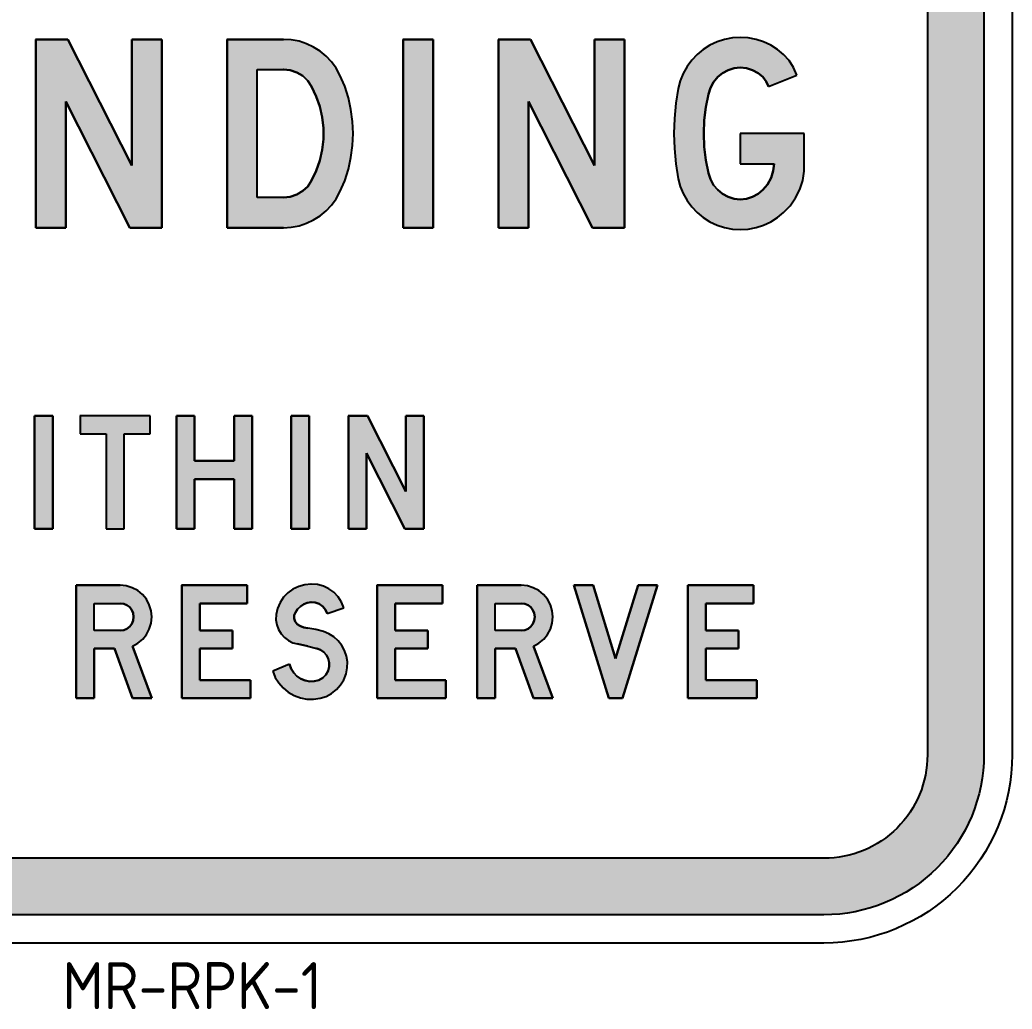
# Model space of a CAD drawing. Extents: x 204.8 to 294.8, y 151.8 to 245.3.
# Drawn here: x 242.1 to 294.8, y 151.8 to 204.3 of the extents above; entities that cross this region are included whole.
import ezdxf

# ---------------------------------------------------------------- set-up
doc = ezdxf.new("R2010")
doc.units = 0
doc.header["$MEASUREMENT"] = 0
doc.linetypes.add('CENTERX2', pattern=[101.6, 63.5, -12.7, 12.7, -12.7])
doc.layers.get('0').update_dxf_attribs({"linetype": 'CONTINUOUS'})
doc.layers.get('DEFPOINTS').update_dxf_attribs({"linetype": 'CONTINUOUS'})
for name, color, linetype in [('L25', 1, 'CONTINUOUS'), ('L35', 3, 'CONTINUOUS'), ('TBLK25', 1, 'CONTINUOUS')]:
    doc.layers.add(name, color=color, linetype=linetype)
doc.styles.add('ISO', font='iso.shx')

msp = doc.modelspace()

# ---------------------------------------------------------------- hatches: boundary and pattern name
at = {"layer": 'TBLK25', "linetype": 'CENTERX2'}
h = msp.add_hatch(color=256, dxfattribs=at)
edge = h.paths.add_edge_path(flags=16)
edge.add_line((209.346, 165.268), (209.346, 235.268))
edge.add_arc((214.846, 235.268), 5.5, 90, 180, ccw=False)
edge.add_line((214.846, 240.768), (284.846, 240.768))
edge.add_arc((284.846, 235.268), 5.5, 0, 90, ccw=False)
edge.add_line((290.346, 235.268), (290.346, 165.268))
edge.add_arc((284.846, 165.268), 5.5, -90, 0, ccw=False)
edge.add_line((284.846, 159.768), (214.846, 159.768))
edge.add_arc((214.846, 165.268), 5.5, 180, 270, ccw=False)
edge = h.paths.add_edge_path()
edge.add_line((206.346, 165.268), (206.346, 235.268))
edge.add_arc((214.846, 235.268), 8.5, 90, 180, ccw=False)
edge.add_line((214.846, 243.768), (284.846, 243.768))
edge.add_arc((284.846, 235.268), 8.5, 0, 90, ccw=False)
edge.add_line((293.346, 235.268), (293.346, 165.268))
edge.add_arc((284.846, 165.268), 8.5, -90, 0, ccw=False)
edge.add_line((284.846, 156.768), (214.846, 156.768))
edge.add_arc((214.846, 165.268), 8.5, 180, 270, ccw=False)
h = msp.add_hatch(color=256, dxfattribs=at)
h.paths.add_polyline_path([(236.983, 203.27), (235.383, 203.27), (231.991, 193.269), (233.687, 193.269), (234.636, 196.072), (237.73, 196.072), (238.679, 193.269), (240.384, 193.269)])
h.paths.add_polyline_path([(237.185, 197.672), (237.176, 197.672), (235.181, 197.672), (236.183, 200.669)], flags=16)
h.paths.add_polyline_path([(244.69, 203.27), (242.985, 203.27), (242.985, 193.269), (244.585, 193.269), (244.585, 199.974), (247.986, 193.269), (249.682, 193.269), (249.682, 203.27), (248.083, 203.27), (248.083, 196.573)])
h.paths.add_polyline_path([(259.727, 196.995), (259.815, 197.628), (259.841, 198.269), (259.815, 198.911), (259.727, 199.552), (259.587, 200.176), (259.393, 200.783), (259.138, 201.372), (258.936, 201.741), (258.69, 202.075), (258.409, 202.373), (258.084, 202.646), (257.732, 202.866), (257.363, 203.041), (256.968, 203.173), (256.555, 203.244), (256.142, 203.27), (253.145, 203.27), (253.145, 193.269), (256.142, 193.269), (256.555, 193.295), (256.968, 193.374), (257.363, 193.506), (257.732, 193.682), (258.084, 193.901), (258.409, 194.165), (258.69, 194.473), (258.936, 194.807), (259.138, 195.176), (259.393, 195.765), (259.587, 196.371)])
h.paths.add_polyline_path([(254.744, 201.67), (256.142, 201.67), (256.502, 201.635), (256.853, 201.512), (257.161, 201.328), (257.433, 201.073), (257.636, 200.774), (257.882, 200.247), (258.075, 199.702), (258.198, 199.139), (258.26, 198.559), (258.26, 197.979), (258.198, 197.408), (258.075, 196.846), (257.882, 196.292), (257.636, 195.773), (257.433, 195.466), (257.161, 195.22), (256.853, 195.026), (256.502, 194.912), (256.142, 194.868), (254.744, 194.868)], flags=16)
h.paths.add_polyline_path([(264.095, 203.27), (262.496, 203.27), (262.496, 193.269), (264.095, 193.269)])
h.paths.add_polyline_path([(269.157, 199.974), (272.55, 193.269), (274.254, 193.269), (274.254, 203.27), (272.655, 203.27), (272.655, 196.573), (269.254, 203.27), (267.558, 203.27), (267.558, 193.269), (269.157, 193.269)])
h.paths.add_polyline_path([(278.491, 197.566), (278.464, 198.269), (278.491, 198.981), (278.57, 199.675), (278.71, 200.37), (278.816, 200.704), (278.991, 201.003), (279.211, 201.275), (279.466, 201.486), (279.756, 201.644), (280.081, 201.741), (280.406, 201.776), (280.74, 201.741), (281.057, 201.644), (281.347, 201.486), (281.61, 201.275), (281.786, 201.038), (281.909, 200.774), (283.403, 201.372), (283.236, 201.776), (282.999, 202.145), (282.709, 202.47), (282.384, 202.743), (282.023, 202.962), (281.646, 203.138), (281.241, 203.27), (280.828, 203.349), (280.406, 203.375), (279.985, 203.349), (279.571, 203.27), (279.176, 203.138), (278.789, 202.962), (278.438, 202.743), (278.113, 202.47), (277.823, 202.171), (277.577, 201.829), (277.374, 201.468), (277.216, 201.073), (277.111, 200.669), (276.988, 199.878), (276.909, 199.078), (276.882, 198.269), (276.909, 197.47), (276.988, 196.67), (277.111, 195.87), (277.216, 195.466), (277.374, 195.079), (277.577, 194.71), (277.823, 194.376), (278.113, 194.068), (278.438, 193.805), (278.789, 193.585), (279.176, 193.409), (279.571, 193.277), (279.985, 193.198), (280.406, 193.172), (280.828, 193.198), (281.241, 193.277), (281.646, 193.409), (282.023, 193.585), (282.384, 193.805), (282.709, 194.068), (283.052, 194.438), (283.333, 194.851), (283.561, 195.299), (283.72, 195.782), (283.807, 196.274), (283.807, 198.269), (280.406, 198.269), (280.406, 196.67), (282.208, 196.67), (282.155, 196.283), (282.041, 195.914), (281.856, 195.571), (281.61, 195.272), (281.347, 195.062), (281.057, 194.903), (280.74, 194.807), (280.406, 194.772), (280.081, 194.807), (279.756, 194.903), (279.466, 195.062), (279.211, 195.272), (278.991, 195.536), (278.816, 195.844), (278.71, 196.169), (278.57, 196.863)])
h = msp.add_hatch(color=256, dxfattribs=at)
h.paths.add_polyline_path([(239.198, 183.276), (238.24, 183.276), (237.457, 179.972), (237.044, 183.276), (236.086, 183.276), (236.798, 177.274), (237.765, 177.274), (238.723, 181.176), (239.681, 177.274), (240.639, 177.274), (241.359, 183.276), (240.402, 183.276), (239.98, 179.972)])
h.paths.add_polyline_path([(243.882, 183.276), (242.924, 183.276), (242.924, 177.274), (243.882, 177.274)])
h.paths.add_polyline_path([(249.058, 183.276), (245.341, 183.276), (245.341, 182.31), (246.72, 182.31), (246.72, 177.274), (247.678, 177.274), (247.678, 182.31), (249.058, 182.31)])
h.paths.add_polyline_path([(254.481, 183.276), (253.523, 183.276), (253.523, 180.877), (251.422, 180.877), (251.422, 183.276), (250.464, 183.276), (250.464, 177.274), (251.422, 177.274), (251.422, 179.91), (253.523, 179.91), (253.523, 177.274), (254.481, 177.274)])
h.paths.add_polyline_path([(257.513, 183.276), (256.555, 183.276), (256.555, 177.274), (257.513, 177.274)])
h.paths.add_polyline_path([(260.606, 183.276), (259.587, 183.276), (259.587, 177.274), (260.545, 177.274), (260.545, 181.29), (262.583, 177.274), (263.603, 177.274), (263.603, 183.276), (262.645, 183.276), (262.645, 179.251)])
h = msp.add_hatch(color=256, dxfattribs=at)
h.paths.add_polyline_path([(248.408, 171.192), (248.663, 171.403), (248.865, 171.658), (249.014, 171.948), (249.111, 172.264), (249.146, 172.59), (249.111, 172.924), (249.014, 173.24), (248.865, 173.53), (248.654, 173.785), (248.399, 173.996), (248.109, 174.145), (247.793, 174.242), (247.467, 174.277), (247.459, 174.277), (245.13, 174.277), (245.13, 168.274), (246.088, 168.274), (246.088, 170.911), (247.16, 170.911), (248.127, 168.274), (249.146, 168.274), (248.127, 171.034)])
h.paths.add_polyline_path([(246.088, 171.878), (246.088, 173.31), (247.467, 173.31), (247.652, 173.293), (247.828, 173.222), (247.977, 173.108), (248.091, 172.959), (248.162, 172.783), (248.179, 172.59), (248.162, 172.405), (248.091, 172.229), (247.977, 172.08), (247.828, 171.966), (247.652, 171.895), (247.467, 171.878)], flags=16)
h.paths.add_polyline_path([(253.435, 171.878), (251.695, 171.878), (251.695, 173.31), (254.208, 173.31), (254.208, 174.277), (250.737, 174.277), (250.737, 168.274), (254.393, 168.274), (254.393, 169.232), (251.695, 169.232), (251.695, 170.911), (253.435, 170.911)])
h.paths.add_polyline_path([(259.051, 173.662), (258.822, 173.899), (258.558, 174.092), (258.26, 174.233), (257.943, 174.312), (257.609, 174.33), (257.275, 174.303), (256.95, 174.215), (256.643, 174.075), (256.37, 173.873), (256.142, 173.635), (255.957, 173.354), (255.825, 173.038), (255.755, 172.713), (255.737, 172.44), (255.781, 172.177), (255.878, 171.922), (256.01, 171.693), (256.194, 171.491), (256.414, 171.333), (256.643, 171.219), (256.889, 171.157), (257.433, 171.034), (257.908, 170.911), (258.11, 170.841), (258.286, 170.718), (258.427, 170.559), (258.523, 170.375), (258.567, 170.164), (258.567, 169.953), (258.506, 169.725), (258.391, 169.522), (258.224, 169.355), (258.014, 169.232), (257.785, 169.171), (257.539, 169.162), (257.293, 169.206), (257.064, 169.303), (256.853, 169.443), (256.686, 169.628), (256.555, 169.839), (256.467, 170.076), (255.57, 169.716), (255.702, 169.382), (255.887, 169.083), (256.124, 168.819), (256.396, 168.591), (256.704, 168.415), (257.038, 168.292), (257.381, 168.231), (257.741, 168.222), (258.093, 168.274), (258.4, 168.371), (258.699, 168.529), (258.954, 168.731), (259.174, 168.978), (259.349, 169.259), (259.464, 169.566), (259.525, 169.892), (259.534, 170.208), (259.481, 170.507), (259.384, 170.806), (259.235, 171.078), (259.051, 171.324), (258.813, 171.526), (258.558, 171.693), (258.268, 171.816), (257.855, 171.922), (257.433, 171.992), (257.214, 172.036), (257.012, 172.115), (256.871, 172.212), (256.766, 172.343), (256.713, 172.502), (256.713, 172.677), (256.774, 172.836), (256.889, 173.003), (257.038, 173.152), (257.214, 173.266), (257.407, 173.337), (257.609, 173.372), (257.829, 173.354), (258.04, 173.284), (258.224, 173.152), (258.365, 172.976), (258.453, 172.774), (259.349, 173.073), (259.226, 173.381)])
h.paths.add_polyline_path([(263.814, 171.878), (262.074, 171.878), (262.074, 173.31), (264.596, 173.31), (264.596, 174.277), (261.116, 174.277), (261.116, 168.274), (264.772, 168.274), (264.772, 169.232), (262.074, 169.232), (262.074, 170.911), (263.814, 170.911)])
h.paths.add_polyline_path([(269.711, 171.192), (269.966, 171.403), (270.168, 171.658), (270.326, 171.948), (270.414, 172.264), (270.449, 172.59), (270.414, 172.924), (270.326, 173.24), (270.168, 173.53), (269.957, 173.785), (269.702, 173.996), (269.412, 174.145), (269.096, 174.242), (268.771, 174.277), (268.762, 174.277), (266.433, 174.277), (266.433, 168.274), (267.391, 168.274), (267.391, 170.911), (268.472, 170.911), (269.43, 168.274), (270.449, 168.274), (269.43, 171.034)])
h.paths.add_polyline_path([(267.391, 171.878), (267.391, 173.31), (268.771, 173.31), (268.955, 173.293), (269.131, 173.222), (269.28, 173.108), (269.394, 172.959), (269.465, 172.783), (269.491, 172.59), (269.465, 172.405), (269.394, 172.229), (269.28, 172.08), (269.131, 171.966), (268.955, 171.895), (268.771, 171.878)], flags=16)
h.paths.add_polyline_path([(276.003, 174.277), (274.984, 174.277), (273.78, 170.375), (272.585, 174.277), (271.565, 174.277), (273.42, 168.274), (274.14, 168.274)])
h.paths.add_polyline_path([(280.318, 171.878), (278.578, 171.878), (278.578, 173.31), (281.101, 173.31), (281.101, 174.277), (277.62, 174.277), (277.62, 168.274), (281.276, 168.274), (281.276, 169.232), (278.578, 169.232), (278.578, 170.911), (280.318, 170.911)])

# ---------------------------------------------------------------- linework, layer by layer
at = {"color": 3}
for p, q in [((242.985, 203.27), (242.977, 203.27)), ((242.985, 203.27), (244.69, 203.27)), ((242.985, 193.269), (242.985, 203.27)), ((244.69, 203.27), (248.083, 196.573)), ((248.083, 196.573), (248.083, 203.27)), ((248.083, 203.27), (249.682, 203.27)), ((249.682, 203.27), (249.682, 193.269)), ((253.145, 203.27), (253.136, 203.27)), ((253.145, 203.27), (256.142, 203.27)), ((253.145, 193.269), (253.145, 203.27)), ((256.142, 203.27), (256.133, 203.27)), ((256.142, 203.27), (256.133, 203.27)), ((256.555, 203.244), (256.142, 203.27)), ((256.968, 203.173), (256.555, 203.244)), ((257.363, 203.041), (256.968, 203.173)), ((257.732, 202.866), (257.363, 203.041)), ((262.496, 203.27), (262.487, 203.27)), ((262.496, 203.27), (264.095, 203.27)), ((262.496, 193.269), (262.496, 203.27)), ((264.095, 203.27), (264.095, 193.269)), ((267.558, 203.27), (267.549, 203.27)), ((267.558, 203.27), (269.254, 203.27)), ((267.558, 193.269), (267.558, 203.27)), ((269.254, 203.27), (272.655, 196.573)), ((272.655, 196.573), (272.655, 203.27)), ((272.655, 203.27), (274.254, 203.27)), ((274.254, 203.27), (274.254, 193.269)), ((278.789, 202.962), (278.438, 202.743)), ((279.176, 203.138), (278.789, 202.962)), ((279.571, 203.27), (279.176, 203.138)), ((279.985, 203.349), (279.571, 203.27)), ((280.406, 203.375), (279.985, 203.349)), ((280.406, 203.375), (280.398, 203.375)), ((280.828, 203.349), (280.406, 203.375)), ((281.241, 203.27), (280.828, 203.349)), ((281.646, 203.138), (281.241, 203.27)), ((282.023, 202.962), (281.646, 203.138)), ((282.384, 202.743), (282.023, 202.962)), ((258.084, 202.646), (257.732, 202.866)), ((258.409, 202.373), (258.084, 202.646)), ((278.113, 202.47), (277.823, 202.171)), ((278.438, 202.743), (278.113, 202.47)), ((282.709, 202.47), (282.384, 202.743)), ((282.709, 202.47), (282.7, 202.47)), ((282.999, 202.145), (282.709, 202.47)), ((258.69, 202.075), (258.409, 202.373)), ((258.936, 201.741), (258.69, 202.075)), ((277.823, 202.171), (277.577, 201.829)), ((283.236, 201.776), (282.999, 202.145)), ((254.744, 201.67), (254.735, 201.67)), ((254.744, 201.67), (256.142, 201.67)), ((254.744, 194.868), (254.744, 201.67)), ((256.142, 201.67), (256.133, 201.67)), ((256.142, 201.67), (256.133, 201.67)), ((256.502, 201.635), (256.142, 201.67)), ((256.853, 201.512), (256.502, 201.635)), ((257.161, 201.328), (256.853, 201.512)), ((259.138, 201.372), (258.936, 201.741)), ((259.138, 201.372), (259.13, 201.372)), ((259.393, 200.783), (259.138, 201.372)), ((277.374, 201.468), (277.216, 201.073)), ((277.577, 201.829), (277.374, 201.468)), ((279.466, 201.486), (279.211, 201.275)), ((279.756, 201.644), (279.466, 201.486)), ((280.081, 201.741), (279.756, 201.644)), ((280.406, 201.776), (280.081, 201.741)), ((280.406, 201.776), (280.398, 201.776)), ((280.74, 201.741), (280.406, 201.776)), ((281.057, 201.644), (280.74, 201.741)), ((281.347, 201.486), (281.057, 201.644)), ((281.61, 201.275), (281.347, 201.486)), ((281.909, 200.774), (283.403, 201.372)), ((283.403, 201.372), (283.236, 201.776)), ((283.403, 201.372), (283.394, 201.372)), ((257.433, 201.073), (257.161, 201.328)), ((257.636, 200.774), (257.433, 201.073)), ((277.216, 201.073), (277.111, 200.669)), ((278.991, 201.003), (278.816, 200.704)), ((279.211, 201.275), (278.991, 201.003)), ((281.61, 201.275), (281.602, 201.275)), ((281.786, 201.038), (281.61, 201.275)), ((281.909, 200.774), (281.786, 201.038)), ((257.636, 200.774), (257.627, 200.774)), ((257.882, 200.247), (257.636, 200.774)), ((259.587, 200.176), (259.393, 200.783)), ((277.111, 200.669), (276.988, 199.878)), ((278.71, 200.37), (278.57, 199.675)), ((278.816, 200.704), (278.71, 200.37)), ((247.986, 193.269), (244.585, 199.974)), ((244.585, 199.974), (244.585, 193.269)), ((258.075, 199.702), (257.882, 200.247)), ((259.727, 199.552), (259.587, 200.176)), ((272.55, 193.269), (269.157, 199.974)), ((269.157, 199.974), (269.157, 193.269)), ((276.988, 199.878), (276.909, 199.078)), ((258.198, 199.139), (258.075, 199.702)), ((259.815, 198.911), (259.727, 199.552)), ((278.57, 199.675), (278.491, 198.981)), ((258.26, 198.559), (258.198, 199.139)), ((259.841, 198.269), (259.815, 198.911)), ((276.909, 199.078), (276.882, 198.269)), ((278.491, 198.981), (278.464, 198.269)), ((258.26, 197.979), (258.26, 198.559)), ((259.815, 197.628), (259.841, 198.269)), ((276.882, 198.269), (276.909, 197.47)), ((278.464, 198.269), (278.491, 197.566)), ((283.807, 198.269), (280.406, 198.269)), ((280.406, 198.269), (280.406, 196.67)), ((283.807, 196.274), (283.807, 198.269)), ((258.198, 197.408), (258.26, 197.979)), ((258.075, 196.846), (258.198, 197.408)), ((259.727, 196.995), (259.815, 197.628)), ((276.909, 197.47), (276.988, 196.67)), ((278.491, 197.566), (278.57, 196.863)), ((257.882, 196.292), (258.075, 196.846)), ((259.587, 196.371), (259.727, 196.995)), ((276.988, 196.67), (277.111, 195.87)), ((278.57, 196.863), (278.71, 196.169)), ((280.406, 196.67), (282.208, 196.67)), ((282.155, 196.283), (282.208, 196.67)), ((282.208, 196.67), (282.199, 196.67)), ((282.208, 196.67), (282.199, 196.67)), ((257.636, 195.773), (257.882, 196.292)), ((259.393, 195.765), (259.587, 196.371)), ((278.71, 196.169), (278.816, 195.844)), ((282.041, 195.914), (282.155, 196.283)), ((283.72, 195.782), (283.807, 196.274)), ((257.433, 195.466), (257.636, 195.773)), ((257.636, 195.773), (257.627, 195.773)), ((259.138, 195.176), (259.393, 195.765)), ((277.111, 195.87), (277.216, 195.466)), ((278.816, 195.844), (278.991, 195.536)), ((281.61, 195.272), (281.856, 195.571)), ((281.856, 195.571), (282.041, 195.914)), ((283.561, 195.299), (283.72, 195.782)), ((256.502, 194.912), (256.853, 195.026)), ((256.853, 195.026), (257.161, 195.22)), ((257.161, 195.22), (257.433, 195.466)), ((258.936, 194.807), (259.138, 195.176)), ((259.138, 195.176), (259.13, 195.176)), ((277.216, 195.466), (277.374, 195.079)), ((277.374, 195.079), (277.577, 194.71)), ((278.991, 195.536), (279.211, 195.272)), ((279.211, 195.272), (279.466, 195.062)), ((279.466, 195.062), (279.756, 194.903)), ((281.057, 194.903), (281.347, 195.062)), ((281.347, 195.062), (281.61, 195.272)), ((283.333, 194.851), (283.561, 195.299)), ((256.142, 194.868), (254.744, 194.868)), ((256.142, 194.868), (256.502, 194.912)), ((258.69, 194.473), (258.936, 194.807)), ((277.577, 194.71), (277.823, 194.376)), ((279.756, 194.903), (280.081, 194.807)), ((280.081, 194.807), (280.406, 194.772)), ((280.406, 194.772), (280.74, 194.807)), ((280.74, 194.807), (281.057, 194.903)), ((283.052, 194.438), (283.333, 194.851)), ((258.084, 193.901), (258.409, 194.165)), ((258.409, 194.165), (258.69, 194.473)), ((277.823, 194.376), (278.113, 194.068)), ((278.113, 194.068), (278.438, 193.805)), ((282.384, 193.805), (282.709, 194.068)), ((282.709, 194.068), (283.052, 194.438)), ((256.968, 193.374), (257.363, 193.506)), ((257.363, 193.506), (257.732, 193.682)), ((257.732, 193.682), (258.084, 193.901)), ((278.438, 193.805), (278.789, 193.585)), ((278.789, 193.585), (279.176, 193.409)), ((281.646, 193.409), (282.023, 193.585)), ((282.023, 193.585), (282.384, 193.805)), ((244.585, 193.269), (242.985, 193.269)), ((249.682, 193.269), (247.986, 193.269)), ((256.142, 193.269), (253.145, 193.269)), ((256.142, 193.269), (256.555, 193.295)), ((256.555, 193.295), (256.968, 193.374)), ((264.095, 193.269), (262.496, 193.269)), ((269.157, 193.269), (267.558, 193.269)), ((274.254, 193.269), (272.55, 193.269)), ((279.176, 193.409), (279.571, 193.277)), ((279.571, 193.277), (279.985, 193.198)), ((279.985, 193.198), (280.406, 193.172)), ((280.406, 193.172), (280.828, 193.198)), ((280.828, 193.198), (281.241, 193.277)), ((281.241, 193.277), (281.646, 193.409)), ((242.924, 183.276), (242.915, 183.276)), ((242.924, 183.276), (243.882, 183.276)), ((242.924, 177.274), (242.924, 183.276)), ((243.882, 183.276), (243.882, 177.274)), ((245.341, 183.276), (245.332, 183.276)), ((245.341, 183.276), (245.341, 182.31)), ((249.058, 183.276), (245.341, 183.276)), ((249.058, 182.31), (249.058, 183.276)), ((250.464, 183.276), (250.455, 183.276)), ((250.464, 183.276), (251.422, 183.276)), ((250.464, 177.274), (250.464, 183.276)), ((251.422, 183.276), (251.422, 180.877)), ((253.523, 180.877), (253.523, 183.276)), ((253.523, 183.276), (254.481, 183.276)), ((254.481, 183.276), (254.481, 177.274)), ((256.555, 183.276), (256.546, 183.276)), ((256.555, 183.276), (257.513, 183.276)), ((256.555, 177.274), (256.555, 183.276)), ((257.513, 183.276), (257.513, 177.274)), ((259.587, 183.276), (259.578, 183.276)), ((259.587, 183.276), (260.606, 183.276)), ((259.587, 177.274), (259.587, 183.276)), ((260.606, 183.276), (262.645, 179.251)), ((262.645, 179.251), (262.645, 183.276)), ((262.645, 183.276), (263.603, 183.276)), ((263.603, 183.276), (263.603, 177.274)), ((245.341, 182.31), (246.72, 182.31)), ((246.72, 182.31), (246.72, 177.274)), ((247.678, 177.274), (247.678, 182.31)), ((247.678, 182.31), (249.058, 182.31)), ((251.422, 180.877), (253.523, 180.877)), ((262.583, 177.274), (260.545, 181.29)), ((260.545, 181.29), (260.545, 177.274)), ((253.523, 179.91), (251.422, 179.91)), ((251.422, 179.91), (251.422, 177.274)), ((253.523, 177.274), (253.523, 179.91)), ((243.882, 177.274), (242.924, 177.274)), ((246.72, 177.274), (247.678, 177.274)), ((251.422, 177.274), (250.464, 177.274)), ((254.481, 177.274), (253.523, 177.274)), ((257.513, 177.274), (256.555, 177.274)), ((260.545, 177.274), (259.587, 177.274)), ((263.603, 177.274), (262.583, 177.274)), ((245.13, 174.277), (245.121, 174.277)), ((245.13, 174.277), (247.467, 174.277)), ((245.13, 168.274), (245.13, 174.277)), ((247.467, 174.277), (247.459, 174.277)), ((247.467, 174.277), (247.459, 174.277)), ((247.793, 174.242), (247.467, 174.277)), ((248.109, 174.145), (247.793, 174.242)), ((248.399, 173.996), (248.109, 174.145)), ((248.654, 173.785), (248.399, 173.996)), ((250.737, 174.277), (250.728, 174.277)), ((250.737, 174.277), (254.208, 174.277)), ((250.737, 168.274), (250.737, 174.277)), ((254.208, 174.277), (254.208, 173.31)), ((256.643, 174.075), (256.37, 173.873)), ((256.95, 174.215), (256.643, 174.075)), ((257.275, 174.303), (256.95, 174.215)), ((257.609, 174.33), (257.275, 174.303)), ((257.609, 174.33), (257.6, 174.33)), ((257.943, 174.312), (257.609, 174.33)), ((258.26, 174.233), (257.943, 174.312)), ((258.558, 174.092), (258.26, 174.233)), ((258.822, 173.899), (258.558, 174.092)), ((261.116, 174.277), (261.107, 174.277)), ((261.116, 174.277), (264.596, 174.277)), ((261.116, 168.274), (261.116, 174.277)), ((264.596, 174.277), (264.596, 173.31)), ((266.433, 174.277), (266.424, 174.277)), ((266.433, 174.277), (268.771, 174.277)), ((266.433, 168.274), (266.433, 174.277)), ((268.771, 174.277), (268.762, 174.277)), ((268.771, 174.277), (268.762, 174.277)), ((269.096, 174.242), (268.771, 174.277)), ((269.412, 174.145), (269.096, 174.242)), ((269.702, 173.996), (269.412, 174.145)), ((269.957, 173.785), (269.702, 173.996)), ((271.565, 174.277), (271.556, 174.277)), ((271.565, 174.277), (272.585, 174.277)), ((273.42, 168.274), (271.565, 174.277)), ((272.585, 174.277), (273.78, 170.375)), ((273.78, 170.375), (274.984, 174.277)), ((276.003, 174.277), (274.14, 168.274)), ((274.984, 174.277), (276.003, 174.277)), ((277.62, 174.277), (277.612, 174.277)), ((277.62, 174.277), (281.101, 174.277)), ((277.62, 168.274), (277.62, 174.277)), ((281.101, 174.277), (281.101, 173.31)), ((248.865, 173.53), (248.654, 173.785)), ((249.014, 173.24), (248.865, 173.53)), ((256.142, 173.635), (255.957, 173.354)), ((256.37, 173.873), (256.142, 173.635)), ((259.051, 173.662), (258.822, 173.899)), ((259.226, 173.381), (259.051, 173.662)), ((270.168, 173.53), (269.957, 173.785)), ((270.326, 173.24), (270.168, 173.53)), ((246.088, 173.31), (246.079, 173.31)), ((246.088, 173.31), (247.467, 173.31)), ((246.088, 171.878), (246.088, 173.31)), ((247.467, 173.31), (247.459, 173.31)), ((247.467, 173.31), (247.459, 173.31)), ((247.652, 173.293), (247.467, 173.31)), ((247.828, 173.222), (247.652, 173.293)), ((247.977, 173.108), (247.828, 173.222)), ((248.091, 172.959), (247.977, 173.108)), ((248.162, 172.783), (248.091, 172.959)), ((249.111, 172.924), (249.014, 173.24)), ((249.146, 172.59), (249.111, 172.924)), ((254.208, 173.31), (251.695, 173.31)), ((251.695, 173.31), (251.695, 171.878)), ((255.825, 173.038), (255.755, 172.713)), ((255.957, 173.354), (255.825, 173.038)), ((256.889, 173.003), (256.774, 172.836)), ((257.038, 173.152), (256.889, 173.003)), ((257.214, 173.266), (257.038, 173.152)), ((257.407, 173.337), (257.214, 173.266)), ((257.609, 173.372), (257.407, 173.337)), ((257.609, 173.372), (257.6, 173.372)), ((257.829, 173.354), (257.609, 173.372)), ((258.04, 173.284), (257.829, 173.354)), ((258.224, 173.152), (258.04, 173.284)), ((258.365, 172.976), (258.224, 173.152)), ((258.453, 172.774), (258.365, 172.976)), ((258.453, 172.774), (259.349, 173.073)), ((259.349, 173.073), (259.226, 173.381)), ((264.596, 173.31), (262.074, 173.31)), ((262.074, 173.31), (262.074, 171.878)), ((267.391, 173.31), (267.382, 173.31)), ((267.391, 173.31), (268.771, 173.31)), ((267.391, 171.878), (267.391, 173.31)), ((268.771, 173.31), (268.762, 173.31)), ((268.771, 173.31), (268.762, 173.31)), ((268.955, 173.293), (268.771, 173.31)), ((269.131, 173.222), (268.955, 173.293)), ((269.28, 173.108), (269.131, 173.222)), ((269.394, 172.959), (269.28, 173.108)), ((269.465, 172.783), (269.394, 172.959)), ((270.414, 172.924), (270.326, 173.24)), ((270.449, 172.59), (270.414, 172.924)), ((281.101, 173.31), (278.578, 173.31)), ((278.578, 173.31), (278.578, 171.878)), ((248.091, 172.229), (248.162, 172.405)), ((248.179, 172.59), (248.162, 172.783)), ((248.162, 172.405), (248.179, 172.59)), ((248.179, 172.59), (248.17, 172.59)), ((249.111, 172.264), (249.146, 172.59)), ((249.146, 172.59), (249.137, 172.59)), ((255.755, 172.713), (255.737, 172.44)), ((255.737, 172.44), (255.781, 172.177)), ((256.774, 172.836), (256.713, 172.677)), ((256.713, 172.677), (256.713, 172.502)), ((256.713, 172.502), (256.766, 172.343)), ((256.774, 172.836), (256.766, 172.836)), ((269.394, 172.229), (269.465, 172.405)), ((269.491, 172.59), (269.465, 172.783)), ((269.465, 172.405), (269.491, 172.59)), ((269.491, 172.59), (269.482, 172.59)), ((270.414, 172.264), (270.449, 172.59)), ((270.449, 172.59), (270.44, 172.59)), ((247.467, 171.878), (246.088, 171.878)), ((247.467, 171.878), (247.652, 171.895)), ((247.652, 171.895), (247.828, 171.966)), ((247.828, 171.966), (247.977, 172.08)), ((247.977, 172.08), (248.091, 172.229)), ((248.865, 171.658), (249.014, 171.948)), ((249.014, 171.948), (249.111, 172.264)), ((251.695, 171.878), (253.435, 171.878)), ((253.435, 171.878), (253.435, 170.911)), ((255.781, 172.177), (255.878, 171.922)), ((255.878, 171.922), (256.01, 171.693)), ((256.766, 172.343), (256.871, 172.212)), ((256.871, 172.212), (257.012, 172.115)), ((257.012, 172.115), (257.003, 172.115)), ((257.012, 172.115), (257.214, 172.036)), ((257.214, 172.036), (257.433, 171.992)), ((257.433, 171.992), (257.425, 171.992)), ((257.433, 171.992), (257.425, 171.992)), ((257.855, 171.922), (257.433, 171.992)), ((258.268, 171.816), (257.855, 171.922)), ((262.074, 171.878), (263.814, 171.878)), ((263.814, 171.878), (263.814, 170.911)), ((268.771, 171.878), (267.391, 171.878)), ((268.771, 171.878), (268.955, 171.895)), ((268.955, 171.895), (269.131, 171.966)), ((269.131, 171.966), (269.28, 172.08)), ((269.28, 172.08), (269.394, 172.229)), ((270.168, 171.658), (270.326, 171.948)), ((270.326, 171.948), (270.414, 172.264)), ((278.578, 171.878), (280.318, 171.878)), ((280.318, 171.878), (280.318, 170.911)), ((248.408, 171.192), (248.663, 171.403)), ((248.663, 171.403), (248.865, 171.658)), ((256.01, 171.693), (256.194, 171.491)), ((256.194, 171.491), (256.414, 171.333)), ((256.414, 171.333), (256.643, 171.219)), ((258.558, 171.693), (258.268, 171.816)), ((258.813, 171.526), (258.558, 171.693)), ((259.051, 171.324), (258.813, 171.526)), ((259.235, 171.078), (259.051, 171.324)), ((269.711, 171.192), (269.966, 171.403)), ((269.966, 171.403), (270.168, 171.658)), ((247.16, 170.911), (246.088, 170.911)), ((246.088, 170.911), (246.088, 168.274)), ((248.127, 168.274), (247.16, 170.911)), ((248.127, 171.034), (248.408, 171.192)), ((248.127, 171.034), (249.146, 168.274)), ((253.435, 170.911), (251.695, 170.911)), ((251.695, 170.911), (251.695, 169.232)), ((256.643, 171.219), (256.889, 171.157)), ((256.889, 171.157), (256.88, 171.157)), ((256.889, 171.157), (256.88, 171.157)), ((257.433, 171.034), (256.889, 171.157)), ((257.433, 171.034), (257.908, 170.911)), ((257.908, 170.911), (257.899, 170.911)), ((257.908, 170.911), (257.899, 170.911)), ((258.11, 170.841), (257.908, 170.911)), ((258.286, 170.718), (258.11, 170.841)), ((259.384, 170.806), (259.235, 171.078)), ((259.481, 170.507), (259.384, 170.806)), ((263.814, 170.911), (262.074, 170.911)), ((262.074, 170.911), (262.074, 169.232)), ((268.472, 170.911), (267.391, 170.911)), ((267.391, 170.911), (267.391, 168.274)), ((269.43, 168.274), (268.472, 170.911)), ((269.43, 171.034), (269.711, 171.192)), ((269.43, 171.034), (270.449, 168.274)), ((280.318, 170.911), (278.578, 170.911)), ((278.578, 170.911), (278.578, 169.232)), ((258.427, 170.559), (258.286, 170.718)), ((258.523, 170.375), (258.427, 170.559)), ((258.567, 170.164), (258.523, 170.375)), ((259.534, 170.208), (259.481, 170.507)), ((256.467, 170.076), (255.57, 169.716)), ((256.467, 170.076), (256.555, 169.839)), ((256.555, 169.839), (256.686, 169.628)), ((258.391, 169.522), (258.506, 169.725)), ((258.506, 169.725), (258.567, 169.953)), ((258.567, 169.953), (258.558, 169.953)), ((258.567, 169.953), (258.567, 170.164)), ((259.464, 169.566), (259.525, 169.892)), ((259.525, 169.892), (259.534, 170.208)), ((251.695, 169.232), (254.393, 169.232)), ((254.393, 169.232), (254.393, 168.274)), ((255.57, 169.716), (255.702, 169.382)), ((255.702, 169.382), (255.887, 169.083)), ((256.686, 169.628), (256.853, 169.443)), ((256.853, 169.443), (257.064, 169.303)), ((257.064, 169.303), (257.293, 169.206)), ((257.293, 169.206), (257.539, 169.162)), ((257.785, 169.171), (258.014, 169.232)), ((258.014, 169.232), (258.224, 169.355)), ((258.224, 169.355), (258.391, 169.522)), ((259.174, 168.978), (259.349, 169.259)), ((259.349, 169.259), (259.464, 169.566)), ((262.074, 169.232), (264.772, 169.232)), ((264.772, 169.232), (264.772, 168.274)), ((278.578, 169.232), (281.276, 169.232)), ((281.276, 169.232), (281.276, 168.274)), ((255.887, 169.083), (256.124, 168.819)), ((256.124, 168.819), (256.396, 168.591)), ((257.539, 169.162), (257.785, 169.171)), ((257.785, 169.171), (257.776, 169.171)), ((258.699, 168.529), (258.954, 168.731)), ((258.954, 168.731), (259.174, 168.978)), ((246.088, 168.274), (245.13, 168.274)), ((249.146, 168.274), (248.127, 168.274)), ((254.393, 168.274), (250.737, 168.274)), ((256.396, 168.591), (256.704, 168.415)), ((256.704, 168.415), (257.038, 168.292)), ((257.038, 168.292), (257.381, 168.231)), ((257.381, 168.231), (257.741, 168.222)), ((257.741, 168.222), (258.093, 168.274)), ((258.093, 168.274), (258.4, 168.371)), ((258.4, 168.371), (258.699, 168.529)), ((264.772, 168.274), (261.116, 168.274)), ((267.391, 168.274), (266.433, 168.274)), ((270.449, 168.274), (269.43, 168.274)), ((274.14, 168.274), (273.42, 168.274)), ((281.276, 168.274), (277.62, 168.274))]:
    msp.add_line(p, q, dxfattribs=at)
at = {"layer": 'DEFPOINTS', "color": 0, "linetype": 'BYBLOCK'}
msp.add_point((294.846, 155.268), dxfattribs=at)
at = {"layer": 'L35'}
for points in [[(204.846, 165.268), (204.846, 235.268, -0.414214), (214.846, 245.268), (284.846, 245.268, -0.414214), (294.846, 235.268), (294.846, 165.268, -0.414214), (284.846, 155.268), (214.846, 155.268, -0.414214)], [(206.346, 165.268), (206.346, 235.268, -0.414214), (214.846, 243.768), (284.846, 243.768, -0.414214), (293.346, 235.268), (293.346, 165.268, -0.414214), (284.846, 156.768), (214.846, 156.768, -0.414214)], [(209.346, 165.268), (209.346, 235.268, -0.414214), (214.846, 240.768), (284.846, 240.768, -0.414214), (290.346, 235.268), (290.346, 165.268, -0.414214), (284.846, 159.768), (214.846, 159.768, -0.414214)]]:
    msp.add_lwpolyline(points, format="xyb", close=True, dxfattribs=at)
at = {"layer": 'TBLK25', "linetype": 'CENTERX2'}
for points in [[(244.69, 203.27), (242.985, 203.27), (242.985, 193.269), (244.585, 193.269), (244.585, 199.974), (247.986, 193.269), (249.682, 193.269), (249.682, 203.27), (248.083, 203.27), (248.083, 196.573)], [(259.727, 196.995), (259.815, 197.628), (259.841, 198.269), (259.815, 198.911), (259.727, 199.552), (259.587, 200.176), (259.393, 200.783), (259.138, 201.372), (258.936, 201.741), (258.69, 202.075), (258.409, 202.373), (258.084, 202.646), (257.732, 202.866), (257.363, 203.041), (256.968, 203.173), (256.555, 203.244), (256.142, 203.27), (253.145, 203.27), (253.145, 193.269), (256.142, 193.269), (256.555, 193.295), (256.968, 193.374), (257.363, 193.506), (257.732, 193.682), (258.084, 193.901), (258.409, 194.165), (258.69, 194.473), (258.936, 194.807), (259.138, 195.176), (259.393, 195.765), (259.587, 196.371)], [(264.095, 203.27), (262.496, 203.27), (262.496, 193.269), (264.095, 193.269)], [(269.157, 199.974), (272.55, 193.269), (274.254, 193.269), (274.254, 203.27), (272.655, 203.27), (272.655, 196.573), (269.254, 203.27), (267.558, 203.27), (267.558, 193.269), (269.157, 193.269)], [(278.491, 197.566), (278.464, 198.269), (278.491, 198.981), (278.57, 199.675), (278.71, 200.37), (278.816, 200.704), (278.991, 201.003), (279.211, 201.275), (279.466, 201.486), (279.756, 201.644), (280.081, 201.741), (280.406, 201.776), (280.74, 201.741), (281.057, 201.644), (281.347, 201.486), (281.61, 201.275), (281.786, 201.038), (281.909, 200.774), (283.403, 201.372), (283.236, 201.776), (282.999, 202.145), (282.709, 202.47), (282.384, 202.743), (282.023, 202.962), (281.646, 203.138), (281.241, 203.27), (280.828, 203.349), (280.406, 203.375), (279.985, 203.349), (279.571, 203.27), (279.176, 203.138), (278.789, 202.962), (278.438, 202.743), (278.113, 202.47), (277.823, 202.171), (277.577, 201.829), (277.374, 201.468), (277.216, 201.073), (277.111, 200.669), (276.988, 199.878), (276.909, 199.078), (276.882, 198.269), (276.909, 197.47), (276.988, 196.67), (277.111, 195.87), (277.216, 195.466), (277.374, 195.079), (277.577, 194.71), (277.823, 194.376), (278.113, 194.068), (278.438, 193.805), (278.789, 193.585), (279.176, 193.409), (279.571, 193.277), (279.985, 193.198), (280.406, 193.172), (280.828, 193.198), (281.241, 193.277), (281.646, 193.409), (282.023, 193.585), (282.384, 193.805), (282.709, 194.068), (283.052, 194.438), (283.333, 194.851), (283.561, 195.299), (283.72, 195.782), (283.807, 196.274), (283.807, 198.269), (280.406, 198.269), (280.406, 196.67), (282.208, 196.67), (282.155, 196.283), (282.041, 195.914), (281.856, 195.571), (281.61, 195.272), (281.347, 195.062), (281.057, 194.903), (280.74, 194.807), (280.406, 194.772), (280.081, 194.807), (279.756, 194.903), (279.466, 195.062), (279.211, 195.272), (278.991, 195.536), (278.816, 195.844), (278.71, 196.169), (278.57, 196.863)], [(254.744, 201.67), (256.142, 201.67), (256.502, 201.635), (256.853, 201.512), (257.161, 201.328), (257.433, 201.073), (257.636, 200.774), (257.882, 200.247), (258.075, 199.702), (258.198, 199.139), (258.26, 198.559), (258.26, 197.979), (258.198, 197.408), (258.075, 196.846), (257.882, 196.292), (257.636, 195.773), (257.433, 195.466), (257.161, 195.22), (256.853, 195.026), (256.502, 194.912), (256.142, 194.868), (254.744, 194.868)], [(243.882, 183.276), (242.924, 183.276), (242.924, 177.274), (243.882, 177.274)], [(249.058, 183.276), (245.341, 183.276), (245.341, 182.31), (246.72, 182.31), (246.72, 177.274), (247.678, 177.274), (247.678, 182.31), (249.058, 182.31)], [(254.481, 183.276), (253.523, 183.276), (253.523, 180.877), (251.422, 180.877), (251.422, 183.276), (250.464, 183.276), (250.464, 177.274), (251.422, 177.274), (251.422, 179.91), (253.523, 179.91), (253.523, 177.274), (254.481, 177.274)], [(257.513, 183.276), (256.555, 183.276), (256.555, 177.274), (257.513, 177.274)], [(260.606, 183.276), (259.587, 183.276), (259.587, 177.274), (260.545, 177.274), (260.545, 181.29), (262.583, 177.274), (263.603, 177.274), (263.603, 183.276), (262.645, 183.276), (262.645, 179.251)], [(248.408, 171.192), (248.663, 171.403), (248.865, 171.658), (249.014, 171.948), (249.111, 172.264), (249.146, 172.59), (249.111, 172.924), (249.014, 173.24), (248.865, 173.53), (248.654, 173.785), (248.399, 173.996), (248.109, 174.145), (247.793, 174.242), (247.467, 174.277), (247.459, 174.277), (245.13, 174.277), (245.13, 168.274), (246.088, 168.274), (246.088, 170.911), (247.16, 170.911), (248.127, 168.274), (249.146, 168.274), (248.127, 171.034)], [(253.435, 171.878), (251.695, 171.878), (251.695, 173.31), (254.208, 173.31), (254.208, 174.277), (250.737, 174.277), (250.737, 168.274), (254.393, 168.274), (254.393, 169.232), (251.695, 169.232), (251.695, 170.911), (253.435, 170.911)], [(259.051, 173.662), (258.822, 173.899), (258.558, 174.092), (258.26, 174.233), (257.943, 174.312), (257.609, 174.33), (257.275, 174.303), (256.95, 174.215), (256.643, 174.075), (256.37, 173.873), (256.142, 173.635), (255.957, 173.354), (255.825, 173.038), (255.755, 172.713), (255.737, 172.44), (255.781, 172.177), (255.878, 171.922), (256.01, 171.693), (256.194, 171.491), (256.414, 171.333), (256.643, 171.219), (256.889, 171.157), (257.433, 171.034), (257.908, 170.911), (258.11, 170.841), (258.286, 170.718), (258.427, 170.559), (258.523, 170.375), (258.567, 170.164), (258.567, 169.953), (258.506, 169.725), (258.391, 169.522), (258.224, 169.355), (258.014, 169.232), (257.785, 169.171), (257.539, 169.162), (257.293, 169.206), (257.064, 169.303), (256.853, 169.443), (256.686, 169.628), (256.555, 169.839), (256.467, 170.076), (255.57, 169.716), (255.702, 169.382), (255.887, 169.083), (256.124, 168.819), (256.396, 168.591), (256.704, 168.415), (257.038, 168.292), (257.381, 168.231), (257.741, 168.222), (258.093, 168.274), (258.4, 168.371), (258.699, 168.529), (258.954, 168.731), (259.174, 168.978), (259.349, 169.259), (259.464, 169.566), (259.525, 169.892), (259.534, 170.208), (259.481, 170.507), (259.384, 170.806), (259.235, 171.078), (259.051, 171.324), (258.813, 171.526), (258.558, 171.693), (258.268, 171.816), (257.855, 171.922), (257.433, 171.992), (257.214, 172.036), (257.012, 172.115), (256.871, 172.212), (256.766, 172.343), (256.713, 172.502), (256.713, 172.677), (256.774, 172.836), (256.889, 173.003), (257.038, 173.152), (257.214, 173.266), (257.407, 173.337), (257.609, 173.372), (257.829, 173.354), (258.04, 173.284), (258.224, 173.152), (258.365, 172.976), (258.453, 172.774), (259.349, 173.073), (259.226, 173.381)], [(263.814, 171.878), (262.074, 171.878), (262.074, 173.31), (264.596, 173.31), (264.596, 174.277), (261.116, 174.277), (261.116, 168.274), (264.772, 168.274), (264.772, 169.232), (262.074, 169.232), (262.074, 170.911), (263.814, 170.911)], [(269.711, 171.192), (269.966, 171.403), (270.168, 171.658), (270.326, 171.948), (270.414, 172.264), (270.449, 172.59), (270.414, 172.924), (270.326, 173.24), (270.168, 173.53), (269.957, 173.785), (269.702, 173.996), (269.412, 174.145), (269.096, 174.242), (268.771, 174.277), (268.762, 174.277), (266.433, 174.277), (266.433, 168.274), (267.391, 168.274), (267.391, 170.911), (268.472, 170.911), (269.43, 168.274), (270.449, 168.274), (269.43, 171.034)], [(276.003, 174.277), (274.984, 174.277), (273.78, 170.375), (272.585, 174.277), (271.565, 174.277), (273.42, 168.274), (274.14, 168.274)], [(280.318, 171.878), (278.578, 171.878), (278.578, 173.31), (281.101, 173.31), (281.101, 174.277), (277.62, 174.277), (277.62, 168.274), (281.276, 168.274), (281.276, 169.232), (278.578, 169.232), (278.578, 170.911), (280.318, 170.911)], [(246.088, 171.878), (246.088, 173.31), (247.467, 173.31), (247.652, 173.293), (247.828, 173.222), (247.977, 173.108), (248.091, 172.959), (248.162, 172.783), (248.179, 172.59), (248.162, 172.405), (248.091, 172.229), (247.977, 172.08), (247.828, 171.966), (247.652, 171.895), (247.467, 171.878)], [(267.391, 171.878), (267.391, 173.31), (268.771, 173.31), (268.955, 173.293), (269.131, 173.222), (269.28, 173.108), (269.394, 172.959), (269.465, 172.783), (269.491, 172.59), (269.465, 172.405), (269.394, 172.229), (269.28, 172.08), (269.131, 171.966), (268.955, 171.895), (268.771, 171.878)]]:
    msp.add_lwpolyline(points, close=True, dxfattribs=at)

# ---------------------------------------------------------------- texts
at = {"layer": 'L25', "linetype": 'CENTERX2', "style": 'ISO'}
msp.add_text('MR-RPK-1', height=2.5, dxfattribs=at).set_placement((244.4, 151.756))

doc.saveas('drawing.dxf')
